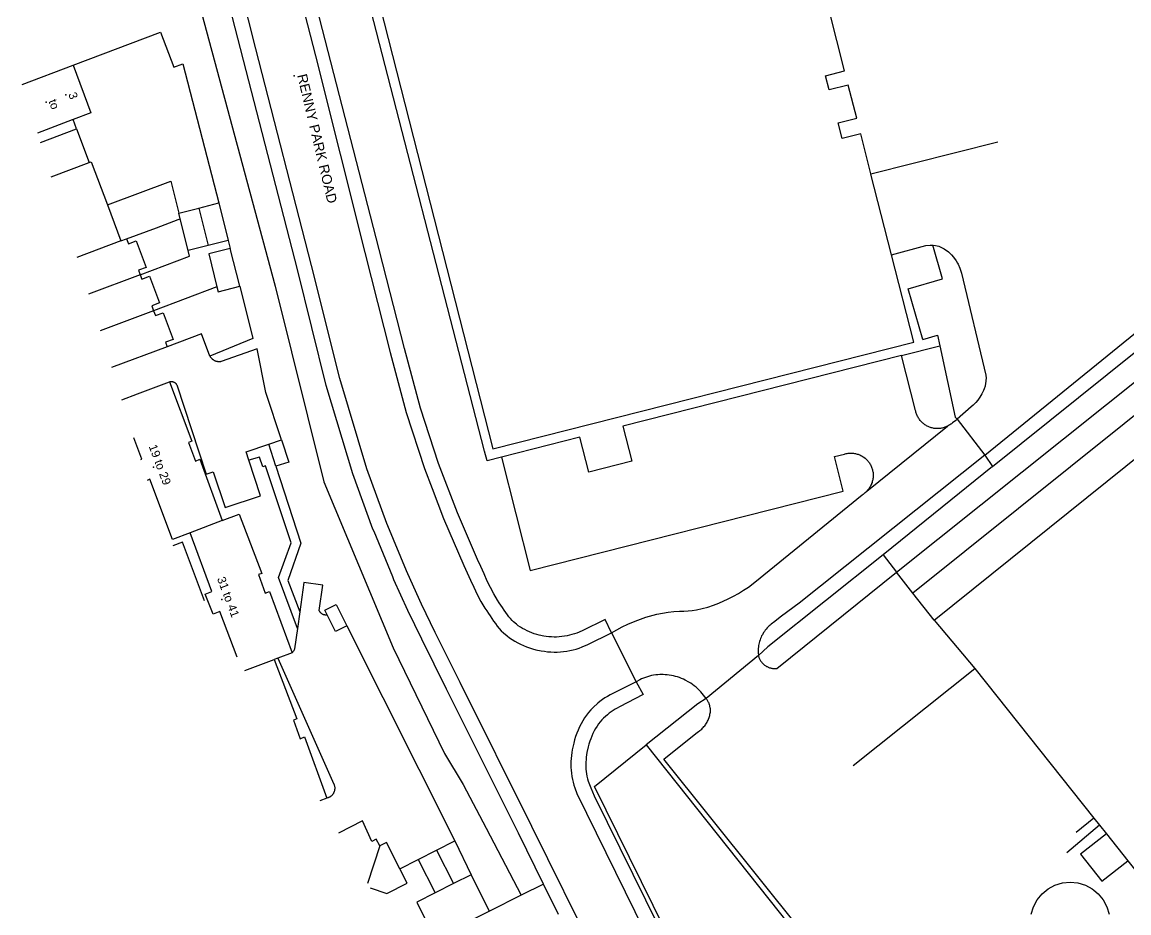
# Model space of a CAD drawing. Header units: millimetres. Extents: x 111502 to 977541, y 8702 to 1044108.
# Drawn here: x 974878.1 to 975026.1, y 478525.3 to 478644.4 of the extents above; entities that cross this region are included whole.
import ezdxf
from ezdxf.enums import TextEntityAlignment as Align

# ---------------------------------------------------------------- set-up
doc = ezdxf.new("R2010")
doc.units = ezdxf.units.MM
doc.header["$LTSCALE"] = 0.25
doc.layers.add('X HVSS Site Background', color=8, linetype='Continuous')
doc.styles.add('85C29BD3-77E0-4928-B775-6F', font='arial.ttf', dxfattribs={"height": 0.2})

# ---------------------------------------------------------------- blocks, each defined once
blk = doc.blocks.new('OS MAP')
at = {"layer": 'X HVSS Site Background'}
for points in [[(488729.6, 243070.54), (488726.22, 243077.36), (488716.63, 243096.61), (488713.31, 243103.28), (488711.46, 243107.12), (488709.57, 243111.24), (488709.42, 243111.64), (488706.92, 243117.68), (488706.78, 243118), (488704.09, 243125.37), (488700.51, 243137.18), (488696.67, 243152.73), (488687.62, 243187.78)], [(488686.67, 243229.5), (488699.1, 243181.27), (488705.69, 243154.98), (488709.08, 243141.63), (488711.2, 243133.58), (488713.65, 243126.1), (488714.68, 243123.42), (488716.23, 243119.41), (488718.95, 243113.12), (488719.39, 243112.16), (488719.82, 243111.19), (488720.25, 243110.22), (488720.71, 243109.27), (488721.21, 243108.34), (488721.76, 243107.43), (488721.99, 243107.08), (488722.21, 243106.73), (488722.44, 243106.39), (488722.67, 243106.04), (488722.91, 243105.7), (488723.15, 243105.37), (488723.4, 243105.04), (488723.67, 243104.72), (488723.94, 243104.42), (488724.23, 243104.13), (488724.71, 243103.72), (488725.05, 243103.46), (488725.41, 243103.22), (488725.77, 243103), (488726.15, 243102.79), (488726.53, 243102.6), (488726.92, 243102.42), (488727.32, 243102.26), (488727.72, 243102.11), (488728.13, 243101.99), (488728.54, 243101.87), (488729.28, 243101.72), (488729.7, 243101.66), (488730.13, 243101.61), (488730.56, 243101.58), (488730.99, 243101.57), (488731.41, 243101.57), (488731.84, 243101.6), (488732.27, 243101.64), (488732.69, 243101.7), (488733.12, 243101.77), (488733.54, 243101.86), (488733.95, 243101.97), (488734.36, 243102.1), (488734.76, 243102.24), (488735.53, 243102.56), (488738.67, 243104.12)], [(488736.61, 243060.87), (488728.01, 243078.25), (488718.42, 243097.5), (488715.11, 243104.16), (488713.27, 243107.97), (488711.42, 243112), (488711.27, 243112.41), (488708.76, 243118.46), (488708.64, 243118.74), (488705.97, 243126.06), (488702.36, 243138.14), (488698.57, 243153.24), (488691.13, 243182.19), (488679.43, 243228.41)], [(488788.6, 243127.9), (488810.2, 243145.41), (488817.86, 243151.73), (488808.8, 243188.65), (488802.59, 243191), (488802.04, 243191.32), (488801.77, 243191.57), (488801.52, 243191.86), (488801.26, 243192.15), (488801.09, 243192.37), (488801.02, 243192.49), (488800.85, 243192.85), (488800.82, 243192.96), (488800.78, 243193.24), (488800.76, 243193.81), (488800.81, 243194.51), (488801.03, 243195.87), (488801.16, 243196.96), (488801.37, 243197.85), (488801.58, 243198.73), (488801.77, 243199.52), (488811.58, 243242.68), (488813.64, 243262)], [(488789.63, 243126.35), (488847.15, 243172.51), (488803.78, 243195.51), (488803.88, 243197.25), (488804.07, 243197.21), (488804.94, 243202.46), (488808.75, 243225.59)], [(488723.99, 243127.61), (488722.05, 243127.11), (488721.71, 243128.44), (488705, 243193.34), (488706.36, 243193.69), (488723.35, 243198.06)], [(488738.67, 243104.12), (488737.83, 243105.93), (488734.76, 243104.41), (488734.05, 243104.11), (488733.73, 243104), (488733.39, 243103.89), (488733.07, 243103.8), (488732.75, 243103.74), (488732.39, 243103.68), (488732.04, 243103.63), (488731.68, 243103.59), (488731.34, 243103.57), (488731.01, 243103.57), (488730.65, 243103.58), (488730.32, 243103.6), (488729.96, 243103.64), (488729.62, 243103.69), (488729.02, 243103.81), (488728.69, 243103.91), (488728.35, 243104.01), (488728.04, 243104.13), (488727.71, 243104.26), (488727.4, 243104.4), (488727.08, 243104.56), (488726.78, 243104.73), (488726.49, 243104.91), (488726.21, 243105.09), (488725.97, 243105.28), (488725.59, 243105.6), (488725.39, 243105.8), (488725.18, 243106.03), (488724.96, 243106.29), (488724.76, 243106.56), (488724.54, 243106.86), (488724.32, 243107.17), (488724.1, 243107.5), (488723.89, 243107.82), (488723.67, 243108.16), (488723.45, 243108.5), (488722.95, 243109.33), (488722.49, 243110.18), (488722.06, 243111.06), (488721.65, 243112), (488721.21, 243112.98), (488720.78, 243113.93), (488718.08, 243120.17), (488715.53, 243126.77), (488713.12, 243134.15), (488711.01, 243142.14), (488707.6, 243155.37), (488698.87, 243189.32)], [(488682.43, 243192.81), (488683.52, 243188.17), (488693.69, 243150.48), (488700.19, 243124.33), (488709.48, 243102.11), (488716.33, 243088.01), (488718.85, 243083.86), (488721.92, 243078.02), (488726.61, 243069.04)], [(488706.74, 243192.4), (488706.57, 243192.36), (488722.79, 243128.72), (488779.1, 243143.01), (488776.13, 243154.67)], [(488773.36, 243165.51), (488772.01, 243170.84), (488769.51, 243170.21), (488768.97, 243172.32), (488771.47, 243172.96), (488770.34, 243177.37), (488767.79, 243176.72), (488767.31, 243178.6), (488769.86, 243179.25), (488766.74, 243191.48)], [(488666.67, 243180.01), (488678.36, 243184.43)], [(488678.36, 243184.43), (488680.13, 243179.76), (488681.34, 243180.22), (488686.16, 243161.61)], [(488659.87, 243177.44), (488666.67, 243180.01)], [(488666.67, 243180.01), (488669.07, 243173.65), (488666.68, 243172.75)], [(488666.68, 243172.75), (488666.56, 243172.7), (488661.92, 243170.95)], [(488662.31, 243169.7), (488667.15, 243171.5)], [(488667.15, 243171.5), (488666.68, 243172.75)], [(488667.15, 243171.5), (488668.83, 243167.01)], [(488773.36, 243165.51), (488790.35, 243169.77)], [(488663.76, 243165.11), (488668.83, 243167.01)], [(488668.83, 243167.01), (488669.11, 243167.12), (488671.27, 243161.35)], [(488776.13, 243154.67), (488773.38, 243165.47), (488773.36, 243165.51)], [(488671.27, 243161.35), (488679.74, 243164.53), (488680.81, 243160.26)], [(488776.77, 243112.23), (488838.5, 243161.47), (488839.73, 243162.36), (488840.95, 243163.03), (488842.62, 243163.85), (488843.75, 243164.33), (488844.98, 243164.64), (488846.08, 243164.8), (488846.82, 243164.92), (488847.62, 243165.03), (488849.05, 243165.1), (488849.65, 243165.08), (488851.15, 243164.87), (488852.66, 243164.3), (488853.48, 243163.96), (488854.37, 243163.6), (488855.59, 243162.95), (488884.78, 243146.08), (488895.26, 243133.55)], [(488671.27, 243161.35), (488673.08, 243156.54)], [(488683.48, 243160.93), (488686.16, 243161.61)], [(488686.16, 243161.61), (488687.42, 243156.59)], [(488828.34, 243148.96), (488778.97, 243109.43)], [(488680.81, 243160.26), (488683.48, 243160.93)], [(488681.01, 243159.48), (488680.81, 243160.26)], [(488683.48, 243160.93), (488684.75, 243155.92)], [(488673.83, 243156.82), (488677.82, 243158.3), (488680.73, 243159.38), (488681.01, 243159.48)], [(488682.07, 243155.24), (488681.01, 243159.48)], [(488781.83, 243105.81), (488848.5, 243159.39), (488851.77, 243155.35)], [(488673.08, 243156.54), (488673.83, 243156.82)], [(488673.83, 243156.82), (488674.08, 243156.16), (488675.11, 243156.55), (488676.44, 243152.99), (488675.41, 243152.61), (488675.63, 243152.01)], [(488687.42, 243156.59), (488684.75, 243155.92)], [(488687.42, 243156.59), (488687.69, 243155.51)], [(488673.08, 243156.54), (488667.17, 243154.33)], [(488675.63, 243152.01), (488682.26, 243154.49), (488682.07, 243155.24)], [(488684.75, 243155.92), (488682.07, 243155.24)], [(488687.69, 243155.51), (488684.81, 243154.79), (488685.92, 243150.38)], [(488688.96, 243150.47), (488687.69, 243155.51)], [(488776.13, 243154.67), (488780.73, 243155.91), (488781.3, 243155.97), (488781.64, 243155.96)], [(488780.31, 243143.36), (488778.35, 243150.11), (488782.95, 243151.44), (488781.64, 243155.96)], [(488781.64, 243155.96), (488781.7, 243155.96), (488782.02, 243155.92), (488782.46, 243155.81), (488782.82, 243155.66), (488783.15, 243155.48), (488783.73, 243155.09), (488784.14, 243154.68), (488784.43, 243154.36), (488784.77, 243153.87), (488784.97, 243153.56), (488785.04, 243153.43), (488785.25, 243152.88), (488785.47, 243152.22), (488788.73, 243138.58), (488788.77, 243138.17), (488788.75, 243137.87), (488788.74, 243137.73), (488788.71, 243137.52), (488788.63, 243137.09), (488788.53, 243136.76), (488788.43, 243136.53), (488788.19, 243136.07), (488787.95, 243135.65), (488787.86, 243135.51), (488787.68, 243135.26), (488787.4, 243134.93), (488787.04, 243134.58), (488786.79, 243134.34), (488784.92, 243132.68)], [(488675.63, 243152.01), (488668.73, 243149.42)], [(488675.63, 243152.01), (488675.86, 243151.41), (488676.88, 243151.8), (488678.22, 243148.24), (488677.2, 243147.85), (488677.44, 243147.2)], [(488685.92, 243150.38), (488677.44, 243147.2)], [(488688.96, 243150.47), (488690.72, 243143.49), (488684.98, 243141.13)], [(488685.92, 243150.38), (488686.08, 243149.74), (488688.96, 243150.47)], [(488677.44, 243147.2), (488670.28, 243144.52)], [(488677.44, 243147.2), (488677.69, 243146.54), (488678.72, 243146.93), (488680.05, 243143.37), (488679.02, 243142.99), (488679.24, 243142.39)], [(488683.85, 243144.13), (488679.24, 243142.39)], [(488684.98, 243141.13), (488683.85, 243144.13)], [(488780.31, 243143.36), (488782.27, 243143.93), (488782.57, 243142.51)], [(488679.24, 243142.39), (488671.83, 243139.59)], [(488694.55, 243129.92), (488692.44, 243136.28), (488691.29, 243142.1), (488686.5, 243140.4), (488686.44, 243140.39), (488686.38, 243140.38), (488686.33, 243140.37), (488686.27, 243140.37), (488686.21, 243140.37), (488686.15, 243140.37), (488686.09, 243140.38), (488686.03, 243140.38), (488685.98, 243140.39), (488685.92, 243140.4), (488685.86, 243140.41), (488685.81, 243140.43), (488685.75, 243140.45), (488685.7, 243140.47), (488685.64, 243140.49), (488685.59, 243140.52), (488685.54, 243140.55), (488685.49, 243140.58), (488685.44, 243140.61), (488685.39, 243140.64), (488685.34, 243140.68), (488685.3, 243140.72), (488685.26, 243140.75), (488685.21, 243140.8), (488685.18, 243140.84), (488685.14, 243140.88), (488685.1, 243140.93), (488685.07, 243140.98), (488685.04, 243141.03), (488684.98, 243141.13)], [(488777.46, 243141.21), (488782.57, 243142.51)], [(488782.57, 243142.51), (488784.62, 243132.97), (488784.92, 243132.68)], [(488777.46, 243141.21), (488740.21, 243131.78), (488741.42, 243127.08), (488735.66, 243125.6), (488734.44, 243130.3), (488723.99, 243127.61)], [(488783.61, 243131.76), (488783.5, 243131.7), (488783.38, 243131.66), (488783.27, 243131.61), (488783.15, 243131.57), (488783.03, 243131.54), (488782.91, 243131.51), (488782.79, 243131.49), (488782.66, 243131.47), (488782.54, 243131.45), (488782.42, 243131.44), (488782.29, 243131.44), (488782.17, 243131.44), (488782.05, 243131.45), (488781.92, 243131.46), (488781.8, 243131.47), (488781.68, 243131.49), (488781.56, 243131.52), (488781.44, 243131.55), (488781.32, 243131.59), (488781.2, 243131.63), (488781.03, 243131.7), (488780.91, 243131.76), (488780.8, 243131.82), (488780.7, 243131.88), (488780.6, 243131.95), (488780.5, 243132.02), (488780.4, 243132.1), (488780.3, 243132.18), (488780.21, 243132.27), (488780.13, 243132.36), (488780.04, 243132.45), (488779.96, 243132.54), (488779.88, 243132.64), (488779.81, 243132.74), (488779.74, 243132.85), (488779.68, 243132.95), (488779.62, 243133.06), (488779.57, 243133.17), (488779.52, 243133.29), (488779.47, 243133.4), (488779.43, 243133.52), (488779.39, 243133.64), (488779.36, 243133.76), (488779.34, 243133.88), (488777.46, 243141.21)], [(488673.19, 243135.29), (488675.3, 243136.08), (488679.55, 243137.69)], [(488679.55, 243137.69), (488679.58, 243137.7), (488679.62, 243137.71), (488679.65, 243137.72), (488679.68, 243137.73), (488679.72, 243137.73), (488679.75, 243137.73), (488679.78, 243137.74), (488679.82, 243137.74), (488679.85, 243137.74), (488679.89, 243137.73), (488679.92, 243137.73), (488679.95, 243137.72), (488679.99, 243137.72), (488680.02, 243137.71), (488680.05, 243137.7), (488680.09, 243137.69), (488680.12, 243137.68), (488680.15, 243137.66), (488680.18, 243137.65), (488680.24, 243137.62), (488680.27, 243137.6), (488680.29, 243137.58), (488680.32, 243137.56), (488680.35, 243137.53), (488680.37, 243137.51), (488680.4, 243137.49), (488680.42, 243137.46), (488680.44, 243137.43), (488680.46, 243137.41), (488680.48, 243137.38), (488680.5, 243137.35), (488680.51, 243137.32), (488680.53, 243137.29), (488684.48, 243125.33), (488685.43, 243125.64), (488687, 243120.89), (488691.75, 243122.46), (488690.18, 243127.21)], [(488679.55, 243137.69), (488682.55, 243129.75), (488682.12, 243129.59), (488683.04, 243127.1), (488683.61, 243127.34), (488686.61, 243119.15)], [(488772.81, 243123.06), (488783.61, 243131.76)], [(488784.92, 243132.68), (488784.71, 243132.53), (488784.28, 243132.21), (488784.14, 243132.09), (488784.04, 243132.01), (488783.93, 243131.94), (488783.83, 243131.88), (488783.72, 243131.81), (488783.61, 243131.76)], [(488784.92, 243132.68), (488788.6, 243127.9)], [(488675.72, 243127.3), (488675.85, 243127.35), (488674.8, 243130.22)], [(488690.18, 243127.21), (488689.8, 243128.35), (488692.84, 243129.36)], [(488692.84, 243129.36), (488694.55, 243129.92)], [(488693.81, 243126.41), (488692.84, 243129.36)], [(488694.55, 243129.92), (488695.52, 243126.97), (488693.81, 243126.41)], [(488696.68, 243104.7), (488694.15, 243111.55), (488695.85, 243116.15), (488692.42, 243126.45), (488692.03, 243126.32), (488691.61, 243127.63), (488690.18, 243127.21)], [(488723.99, 243127.61), (488727.81, 243112.45), (488769.64, 243123.08), (488768.52, 243127.7), (488769.82, 243128.04), (488769.94, 243128.07), (488770.06, 243128.1), (488770.18, 243128.13), (488770.31, 243128.14), (488770.43, 243128.16), (488770.56, 243128.16), (488770.68, 243128.17), (488770.8, 243128.16), (488770.93, 243128.16), (488771.05, 243128.14), (488771.18, 243128.12), (488771.3, 243128.1), (488771.42, 243128.07), (488771.54, 243128.04), (488771.66, 243128), (488771.77, 243127.96), (488771.89, 243127.92), (488772, 243127.86), (488772.11, 243127.81), (488772.22, 243127.75), (488772.33, 243127.68), (488772.43, 243127.61), (488772.59, 243127.49), (488772.68, 243127.4), (488772.77, 243127.32), (488772.86, 243127.23), (488772.94, 243127.14), (488773.02, 243127.04), (488773.1, 243126.94), (488773.17, 243126.84), (488773.23, 243126.73), (488773.3, 243126.62), (488773.35, 243126.51), (488773.41, 243126.4), (488773.46, 243126.29), (488773.5, 243126.17), (488773.54, 243126.05), (488773.57, 243125.93), (488773.6, 243125.81), (488773.63, 243125.69), (488773.65, 243125.57), (488773.66, 243125.44), (488773.67, 243125.32), (488773.67, 243125.1), (488773.67, 243124.97), (488773.65, 243124.85), (488773.64, 243124.72), (488773.61, 243124.6), (488773.59, 243124.48), (488773.55, 243124.35), (488773.52, 243124.23), (488773.47, 243124.12), (488773.43, 243124), (488773.37, 243123.88), (488773.32, 243123.77), (488773.26, 243123.66), (488773.19, 243123.55), (488773.12, 243123.45), (488773.05, 243123.35), (488772.97, 243123.25), (488772.89, 243123.15), (488772.81, 243123.06)], [(488788.6, 243127.9), (488776.31, 243118.1), (488766.64, 243110.39), (488763.76, 243108.11), (488761.43, 243106.34), (488760.36, 243105.53), (488760.2, 243105.42), (488760.05, 243105.3), (488759.9, 243105.18), (488759.76, 243105.05), (488759.62, 243104.92), (488759.49, 243104.78), (488759.36, 243104.63), (488759.24, 243104.48), (488759.13, 243104.33), (488759.02, 243104.17), (488758.85, 243103.88), (488758.76, 243103.71), (488758.68, 243103.54), (488758.61, 243103.36), (488758.54, 243103.18), (488758.48, 243102.99), (488758.43, 243102.81), (488758.39, 243102.62), (488758.35, 243102.43), (488758.32, 243102.24), (488758.3, 243102.05), (488758.29, 243101.86), (488758.29, 243101.67), (488758.29, 243101.48), (488758.32, 243101.11)], [(488788.6, 243127.9), (488789.63, 243126.35)], [(488693.81, 243126.41), (488697.15, 243116.1), (488695.41, 243111.11), (488696.99, 243106.96)], [(488789.63, 243126.35), (488775.02, 243114.54)], [(488682.33, 243117.52), (488679.99, 243116.63), (488676.94, 243124.66), (488676.6, 243124.52)], [(488756.06, 243109.65), (488756.33, 243109.82), (488756.98, 243110.26), (488757.85, 243110.91), (488772.22, 243122.59), (488772.33, 243122.66), (488772.43, 243122.73), (488772.53, 243122.81), (488772.62, 243122.89), (488772.81, 243123.06)], [(488686.61, 243119.15), (488688.89, 243120.02), (488691.9, 243112.07), (488691.47, 243111.91), (488692.38, 243109.42), (488692.95, 243109.66), (488695.96, 243101.47)], [(488686.61, 243119.15), (488682.33, 243117.52)], [(488688.62, 243100.86), (488686.29, 243106.99), (488685.4, 243106.61), (488684.33, 243109.32), (488685.21, 243109.67), (488682.33, 243117.52)], [(488684.26, 243108.42), (488681.31, 243116.26), (488680.01, 243115.77)], [(488775.02, 243114.54), (488759.57, 243102.24), (488758.32, 243101.11)], [(488775.02, 243114.54), (488776.77, 243112.23)], [(488758.32, 243101.11), (488758.34, 243101.02), (488758.37, 243100.93), (488758.4, 243100.84), (488758.44, 243100.75), (488758.47, 243100.66), (488758.52, 243100.58), (488758.56, 243100.49), (488758.61, 243100.41), (488758.66, 243100.33), (488758.72, 243100.26), (488758.78, 243100.18), (488758.84, 243100.11), (488758.9, 243100.04), (488758.97, 243099.97), (488759.04, 243099.91), (488759.16, 243099.81), (488759.24, 243099.75), (488759.32, 243099.7), (488759.4, 243099.65), (488759.48, 243099.61), (488759.57, 243099.57), (488759.65, 243099.53), (488759.74, 243099.49), (488759.83, 243099.46), (488759.92, 243099.44), (488760.01, 243099.41), (488760.11, 243099.39), (488760.2, 243099.38), (488760.3, 243099.37), (488760.39, 243099.36), (488760.48, 243099.35), (488760.58, 243099.35), (488760.67, 243099.36), (488760.81, 243099.37), (488776.77, 243112.23)], [(488778.97, 243109.43), (488776.77, 243112.23)], [(488700.65, 243106.52), (488700.58, 243106.51), (488700.54, 243106.51), (488700.5, 243106.51), (488700.46, 243106.51), (488700.42, 243106.51), (488700.38, 243106.51), (488700.34, 243106.52), (488700.3, 243106.52), (488700.26, 243106.53), (488700.22, 243106.54), (488700.18, 243106.55), (488700.14, 243106.57), (488700.11, 243106.58), (488700.07, 243106.6), (488700.03, 243106.62), (488699.96, 243106.66), (488699.93, 243106.68), (488699.9, 243106.71), (488699.87, 243106.73), (488699.84, 243106.76), (488699.81, 243106.79), (488699.78, 243106.82), (488699.75, 243106.85), (488699.73, 243106.88), (488699.7, 243106.91), (488699.68, 243106.95), (488699.66, 243106.98), (488699.64, 243107.02), (488699.62, 243107.05), (488699.6, 243107.09), (488699.59, 243107.13), (488700.06, 243110.5), (488697.54, 243110.85), (488696.99, 243106.96)], [(488738.67, 243104.12), (488739.38, 243104.54), (488740.11, 243104.93), (488740.85, 243105.28), (488741.85, 243105.71), (488742.56, 243105.98), (488743.28, 243106.22), (488744.75, 243106.61), (488745.49, 243106.76), (488746.25, 243106.88), (488747, 243106.97), (488747.79, 243107.03), (488748.35, 243107.04), (488748.91, 243107.08), (488749.47, 243107.13), (488750.03, 243107.22), (488750.82, 243107.37), (488751.58, 243107.57), (488752.32, 243107.82), (488753.05, 243108.1), (488754.28, 243108.66), (488754.98, 243109.02), (488755.66, 243109.4), (488756.06, 243109.65)], [(488781.83, 243105.81), (488778.97, 243109.43)], [(488700.65, 243106.52), (488700.33, 243107.15), (488701.84, 243107.91), (488703.28, 243105.05)], [(488696.99, 243106.96), (488696.68, 243104.7)], [(488703.28, 243105.05), (488701.77, 243104.29), (488700.65, 243106.52)], [(488703.28, 243105.05), (488717.72, 243076.31)], [(488781.83, 243105.81), (488787.25, 243099.37)], [(488696.68, 243104.7), (488696.3, 243102.01), (488696.29, 243101.97), (488696.27, 243101.93), (488696.26, 243101.88), (488696.24, 243101.84), (488696.22, 243101.8), (488696.2, 243101.76), (488696.16, 243101.7), (488696.14, 243101.66), (488696.11, 243101.63), (488696.08, 243101.59), (488696.05, 243101.56), (488696.02, 243101.53), (488695.96, 243101.47)], [(488738.67, 243104.12), (488741.96, 243097.6)], [(488689.65, 243099.08), (488693.58, 243100.57)], [(488694.05, 243100.75), (488693.58, 243100.57)], [(488693.58, 243100.57), (488696.58, 243092.63), (488696.15, 243092.47), (488697.06, 243089.98), (488697.63, 243090.22), (488700.63, 243082.03)], [(488695.96, 243101.47), (488694.05, 243100.75)], [(488694.05, 243100.75), (488701.55, 243083.91), (488701.57, 243083.86), (488701.59, 243083.8), (488701.61, 243083.75), (488701.63, 243083.69), (488701.64, 243083.63), (488701.65, 243083.58), (488701.66, 243083.52), (488701.66, 243083.46), (488701.66, 243083.4), (488701.67, 243083.34), (488701.66, 243083.29), (488701.66, 243083.23), (488701.65, 243083.17), (488701.64, 243083.11), (488701.63, 243083.06), (488701.62, 243083), (488701.6, 243082.94), (488701.58, 243082.89), (488701.56, 243082.83), (488701.53, 243082.77), (488701.51, 243082.72), (488701.48, 243082.67), (488701.45, 243082.62), (488701.42, 243082.57), (488701.38, 243082.52), (488701.35, 243082.48), (488701.31, 243082.43), (488701.27, 243082.39), (488701.22, 243082.35), (488701.18, 243082.31), (488701.14, 243082.28), (488701.09, 243082.24), (488701.04, 243082.21), (488700.99, 243082.18), (488700.94, 243082.15), (488700.89, 243082.12), (488700.84, 243082.1), (488700.78, 243082.08), (488700.73, 243082.06), (488700.63, 243082.03)], [(488758.32, 243101.11), (488751.33, 243095.34)], [(488771, 243086.4), (488787.25, 243099.37)], [(488787.25, 243099.37), (488803.2, 243079.36)], [(488741.96, 243097.6), (488738.84, 243096.02), (488738.48, 243095.84), (488738.13, 243095.64), (488737.79, 243095.43), (488737.46, 243095.2), (488737.14, 243094.96), (488736.83, 243094.71), (488736.24, 243094.17), (488735.92, 243093.84), (488735.62, 243093.49), (488735.34, 243093.13), (488735.08, 243092.75), (488734.83, 243092.36), (488734.61, 243091.96), (488734.4, 243091.55), (488734.21, 243091.13), (488734.03, 243090.7), (488733.88, 243090.27), (488733.74, 243089.83), (488733.62, 243089.38), (488733.43, 243088.51), (488733.37, 243088.12), (488733.31, 243087.73), (488733.28, 243087.33), (488733.25, 243086.93), (488733.24, 243086.54), (488733.25, 243086.14), (488733.27, 243085.75), (488733.31, 243085.35), (488733.37, 243084.92), (488733.45, 243084.53), (488733.54, 243084.15), (488733.64, 243083.76), (488733.76, 243083.39), (488734.05, 243082.66), (488743.1, 243064.26)], [(488741.96, 243097.6), (488742.92, 243095.89), (488739.73, 243094.23), (488739.42, 243094.08), (488739.15, 243093.92), (488738.89, 243093.76), (488738.63, 243093.58), (488738.37, 243093.38), (488738.13, 243093.19), (488737.63, 243092.73), (488737.4, 243092.49), (488737.17, 243092.22), (488736.96, 243091.95), (488736.75, 243091.65), (488736.55, 243091.34), (488736.38, 243091.02), (488736.2, 243090.68), (488736.04, 243090.33), (488735.9, 243089.98), (488735.78, 243089.64), (488735.66, 243089.27), (488735.56, 243088.91), (488735.4, 243088.14), (488735.35, 243087.82), (488735.3, 243087.5), (488735.27, 243087.18), (488735.25, 243086.83), (488735.24, 243086.54), (488735.25, 243086.22), (488735.26, 243085.9), (488735.3, 243085.59), (488735.34, 243085.26), (488735.4, 243084.96), (488735.48, 243084.63), (488735.56, 243084.32), (488735.64, 243084.07), (488735.91, 243083.4), (488736.38, 243082.34), (488758.71, 243037.12)], [(488751.33, 243095.34), (488751.16, 243095.58), (488750.99, 243095.82), (488750.81, 243096.04), (488750.61, 243096.26), (488750.41, 243096.47), (488750.2, 243096.67), (488749.98, 243096.87), (488749.75, 243097.05), (488749.52, 243097.23), (488749.28, 243097.39), (488749.03, 243097.55), (488748.55, 243097.81), (488748.3, 243097.93), (488748.04, 243098.04), (488747.77, 243098.14), (488747.51, 243098.23), (488747.24, 243098.31), (488746.97, 243098.38), (488746.69, 243098.44), (488746.41, 243098.48), (488746.14, 243098.52), (488745.86, 243098.54), (488745.58, 243098.55), (488745.15, 243098.55), (488744.87, 243098.53), (488744.59, 243098.5), (488744.31, 243098.46), (488744.04, 243098.41), (488743.76, 243098.34), (488743.49, 243098.27), (488743.22, 243098.18), (488742.96, 243098.09), (488742.7, 243097.98), (488742.45, 243097.86), (488741.96, 243097.6)], [(488751.33, 243095.34), (488750.24, 243094.62), (488743.33, 243089.15)], [(488782.84, 243040.85), (488745.69, 243087.26), (488750.2, 243090.87), (488750.39, 243091), (488750.51, 243091.08), (488750.63, 243091.18), (488750.74, 243091.27), (488750.84, 243091.37), (488750.95, 243091.48), (488751.04, 243091.59), (488751.14, 243091.7), (488751.23, 243091.82), (488751.31, 243091.94), (488751.39, 243092.06), (488751.46, 243092.19), (488751.53, 243092.32), (488751.59, 243092.45), (488751.65, 243092.59), (488751.74, 243092.82), (488751.78, 243092.96), (488751.82, 243093.1), (488751.85, 243093.25), (488751.88, 243093.39), (488751.9, 243093.54), (488751.91, 243093.68), (488751.92, 243093.83), (488751.91, 243093.97), (488751.89, 243094.12), (488751.85, 243094.32), (488751.82, 243094.42), (488751.79, 243094.52), (488751.75, 243094.62), (488751.72, 243094.72), (488751.67, 243094.81), (488751.62, 243094.91), (488751.57, 243095), (488751.52, 243095.09), (488751.46, 243095.17), (488751.4, 243095.26), (488751.33, 243095.34)], [(488757.6, 243044.56), (488754.33, 243047.58), (488747.39, 243061.33), (488736.4, 243083.58), (488743.33, 243089.15)], [(488743.33, 243089.15), (488766.45, 243060.04), (488777.84, 243046.05)], [(488700.63, 243082.03), (488699.69, 243081.67)], [(488707.7, 243075.64), (488707.21, 243076.53), (488706.63, 243076.24), (488705.36, 243079.02), (488702.18, 243077.37)], [(488803.95, 243078.41), (488799.59, 243074.72)], [(488803.2, 243079.36), (488800.81, 243077.43)], [(488803.2, 243079.36), (488803.95, 243078.41)], [(488803.95, 243078.41), (488804.86, 243077.28)], [(488804.86, 243077.28), (488801.4, 243074.52), (488804.27, 243070.92), (488807.73, 243073.67)], [(488804.86, 243077.28), (488807.73, 243073.67)], [(488707.7, 243075.64), (488706.07, 243070.62)], [(488710.38, 243072.6), (488708.61, 243076.1), (488707.7, 243075.64)], [(488715.27, 243075.07), (488717.72, 243076.31)], [(488717.72, 243076.31), (488719.89, 243071.78)], [(488710.38, 243072.6), (488712.83, 243073.84)], [(488712.83, 243073.84), (488715.27, 243075.07)], [(488712.83, 243073.84), (488715.09, 243069.37)], [(488715.27, 243075.07), (488717.54, 243070.6)], [(488706.42, 243070.02), (488708.62, 243069.3), (488711.35, 243070.68), (488710.38, 243072.6)], [(488807.73, 243073.67), (488814.81, 243064.79), (488826.28, 243050.5)], [(488719.89, 243071.78), (488717.54, 243070.6)], [(488722.37, 243066.92), (488719.89, 243071.78)], [(488794.8, 243066.52), (488795.1, 243067.51), (488795.59, 243068.43), (488796.26, 243069.24), (488797.06, 243069.9), (488797.98, 243070.39), (488798.98, 243070.69), (488800.01, 243070.79), (488801.05, 243070.69), (488802.05, 243070.39), (488802.97, 243069.9), (488803.19, 243069.74), (488803.77, 243069.24), (488804.43, 243068.43), (488804.92, 243067.51), (488805.23, 243066.52)], [(488715.09, 243069.37), (488712.63, 243068.13), (488713.96, 243065.5), (488710.15, 243063.57)], [(488717.54, 243070.6), (488715.09, 243069.37)], [(488729.6, 243070.54), (488726.61, 243069.04)], [(488731.61, 243066.47), (488729.6, 243070.54)], [(488726.61, 243069.04), (488722.37, 243066.92)], [(488722.37, 243066.92), (488721.29, 243066.38), (488717.55, 243064.51), (488711.39, 243061.42)]]:
    blk.add_lwpolyline(points, dxfattribs=at)
for p in [(488696.25, 243178.59), (488665.7, 243176.05), (488663.06, 243175.1), (488677.45, 243126.3), (488686.59, 243108.61)]:
    blk.add_point(p, dxfattribs=at)
at = {"layer": 'X HVSS Site Background', "style": '85C29BD3-77E0-4928-B775-6F'}
for s, height, rotation, p in [('RENNY PARK ROAD', 1.3125, 283.4, (488696.25, 243178.59)), ('3', 1.12, 290.1, (488665.7, 243176.05)), ('to', 1.125, 290.8, (488663.06, 243175.1))]:
    blk.add_text(s, height=height, rotation=rotation, dxfattribs=at).set_placement(p, align=Align.BOTTOM_LEFT)
for s, p in [('19 to 29', (488677.45, 243126.3)), ('31 to 41', (488686.59, 243108.61))]:
    blk.add_text(s, height=1.125, rotation=290.6, dxfattribs=at).set_placement(p, align=Align.BOTTOM_CENTER)

msp = doc.modelspace()

# ---------------------------------------------------------------- block references
at = {"lineweight": 0}
msp.add_blockref('OS MAP', (486218.2, 235458.61), dxfattribs=at)

doc.saveas('drawing.dxf')
